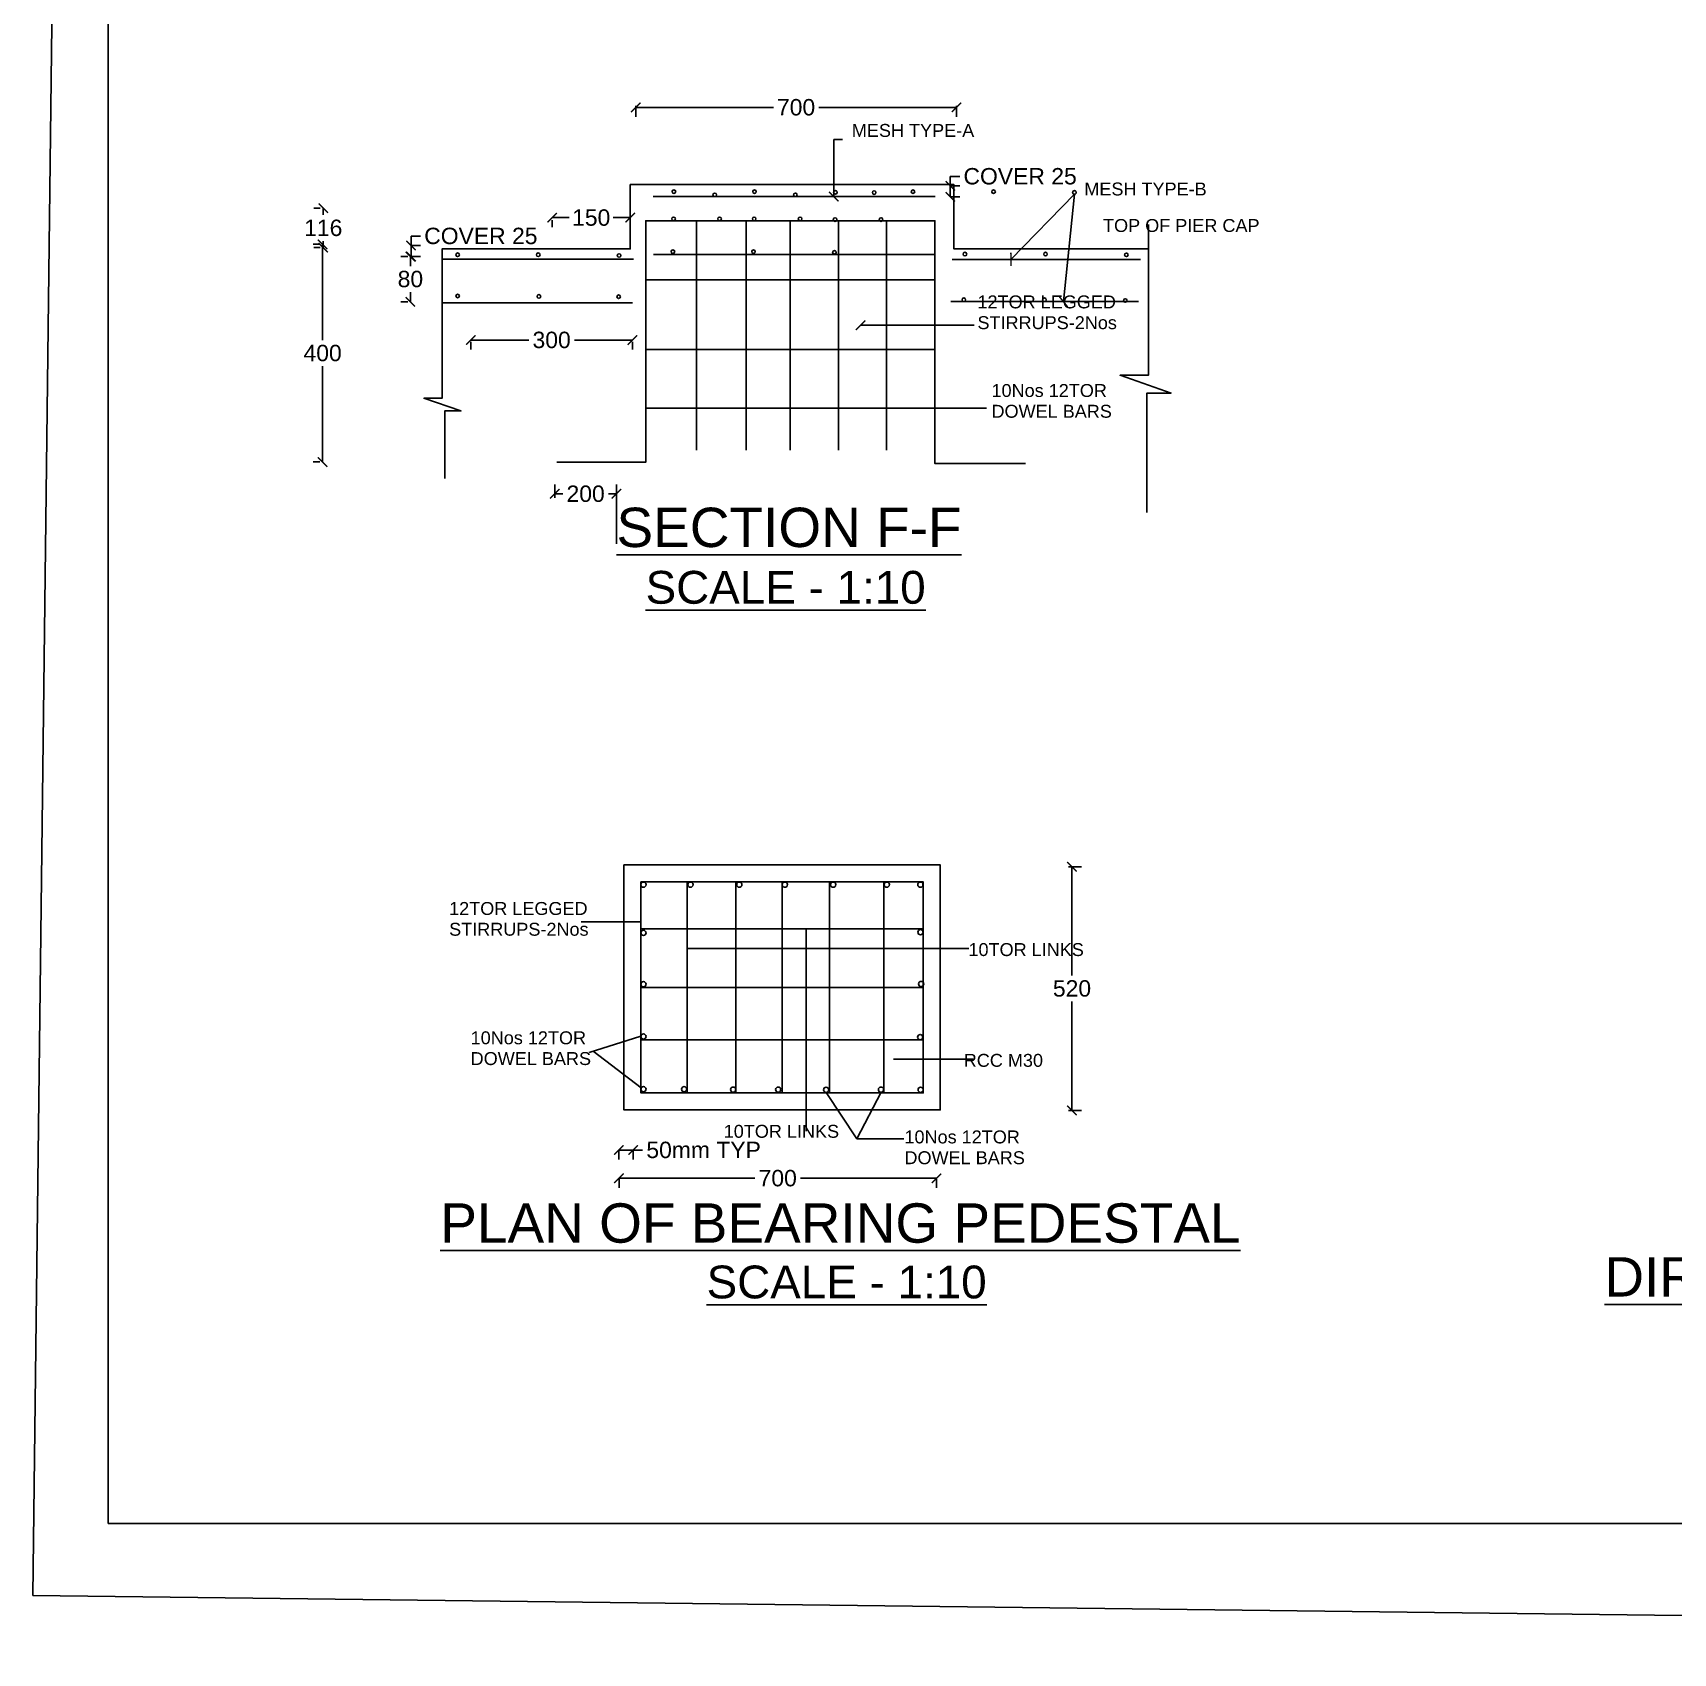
# Model space of a CAD drawing. Header units: inches. Extents: x 0 to 11487, y 0 to 10656.
# Drawn here: x 905.16 to 936.42, y 392.39 to 423.26 of the extents above; entities that cross this region are included whole.
import ezdxf

# ---------------------------------------------------------------- set-up
doc = ezdxf.new("R2010")
doc.units = ezdxf.units.IN
doc.header["$MEASUREMENT"] = 0
doc.layers.add('DRAWING', color=7, linetype='Continuous')
doc.styles.get("Standard").update_dxf_attribs({"font": 'ARIAL_1.TTF'})
doc.dimstyles.new('dig', dxfattribs={"dimtxt": 0.3125, "dimasz": 0.18, "dimexe": 0.18, "dimexo": 0.0625, "dimgap": 0.09, "dimtad": 0, "dimtih": 1, "dimtoh": 1, "dimdec": 4, "dimzin": 0, "dimdsep": 46, "dimtxsty": 'Standard', "dimblk": 'ARCHTICK', "dimcen": 0.09, "dimadec": 0, "dimazin": 0, "dimtfac": 1, "dimtdec": 4, "dimtofl": 0, "dimtmove": 0, "dimatfit": 3, "dimldrblk": 'ARCHTICK', "dimfxl": 0, "dimtolj": 1, "dimtzin": 0, "dimarcsym": 0})
picture_1 = doc.add_image_def('image2.jpg', size_in_pixel=(6804, 4550))

# ---------------------------------------------------------------- blocks, each defined once
blk = doc.blocks.new('_ArchTick')
at = {"color": 0, "linetype": 'ByBlock', "const_width": 0.15}
blk.add_lwpolyline([(-0.5, -0.5), (0.5, 0.5)], dxfattribs=at)
blk = doc.blocks.new('*D169')
at = {"layer": 'Defpoints', "color": 0, "ltscale": 0.02}
for p in [(924.833, 407.374), (924.964, 407.374), (924.833, 402.732)]:
    blk.add_point(p, dxfattribs=at)
at = {"layer": 'DRAWING', "color": 0, "lineweight": -2, "ltscale": 0.02}
for p, q in [((924.895, 407.374), (925.144, 407.374)), ((924.964, 407.374), (924.964, 405.302)), ((924.964, 402.732), (924.964, 404.803)), ((924.895, 402.732), (925.144, 402.732))]:
    blk.add_line(p, q, dxfattribs=at)
at = {"layer": 'DRAWING', "color": 0, "lineweight": -2, "ltscale": 0.02, "xscale": 0.18, "yscale": 0.18, "zscale": 0.18}
for p, rotation in [((924.964, 407.374), 90), ((924.964, 402.732), 270)]:
    blk.add_blockref('_ArchTick', p, dxfattribs=dict(at, rotation=rotation))
at = {"layer": 'DRAWING', "color": 0, "ltscale": 0.02, "insert": (924.964, 405.053), "char_height": 0.3125, "attachment_point": 5}
blk.add_mtext('\\A1;520', dxfattribs=at)
blk = doc.blocks.new('*D170')
at = {"layer": 'Defpoints', "color": 0, "ltscale": 0.02}
for p in [(916.33, 401.485), (922.38, 401.485), (922.38, 401.438)]:
    blk.add_point(p, dxfattribs=at)
at = {"layer": 'DRAWING', "color": 0, "lineweight": -2, "ltscale": 0.02}
for p, q in [((916.33, 401.438), (918.921, 401.438)), ((916.33, 401.423), (916.33, 401.258)), ((922.38, 401.438), (919.788, 401.438)), ((922.38, 401.423), (922.38, 401.258))]:
    blk.add_line(p, q, dxfattribs=at)
at = {"layer": 'DRAWING', "color": 0, "lineweight": -2, "ltscale": 0.02, "xscale": 0.18, "yscale": 0.18, "zscale": 0.18, "rotation": 180}
blk.add_blockref('_ArchTick', (916.33, 401.438), dxfattribs=at)
at = {"layer": 'DRAWING', "color": 0, "lineweight": -2, "ltscale": 0.02, "xscale": 0.18, "yscale": 0.18, "zscale": 0.18}
blk.add_blockref('_ArchTick', (922.38, 401.438), dxfattribs=at)
at = {"layer": 'DRAWING', "color": 0, "ltscale": 0.02, "insert": (919.355, 401.438), "char_height": 0.3125, "attachment_point": 5}
blk.add_mtext('\\A1;700', dxfattribs=at)
blk = doc.blocks.new('*D171')
at = {"layer": 'Defpoints', "color": 0, "ltscale": 0.02}
for p in [(916.648, 421.934), (922.762, 421.934), (922.762, 421.842)]:
    blk.add_point(p, dxfattribs=at)
at = {"layer": 'DRAWING', "color": 0, "lineweight": -2, "ltscale": 0.02}
for p, q in [((916.648, 421.871), (916.648, 421.662)), ((916.648, 421.842), (919.272, 421.842)), ((922.762, 421.842), (920.138, 421.842)), ((922.762, 421.871), (922.762, 421.662))]:
    blk.add_line(p, q, dxfattribs=at)
at = {"layer": 'DRAWING', "color": 0, "lineweight": -2, "ltscale": 0.02, "xscale": 0.18, "yscale": 0.18, "zscale": 0.18, "rotation": 180}
blk.add_blockref('_ArchTick', (916.648, 421.842), dxfattribs=at)
at = {"layer": 'DRAWING', "color": 0, "lineweight": -2, "ltscale": 0.02, "xscale": 0.18, "yscale": 0.18, "zscale": 0.18}
blk.add_blockref('_ArchTick', (922.762, 421.842), dxfattribs=at)
at = {"layer": 'DRAWING', "color": 0, "ltscale": 0.02, "insert": (919.705, 421.842), "char_height": 0.3125, "attachment_point": 5}
blk.add_mtext('\\A1;700', dxfattribs=at)
blk = doc.blocks.new('*D172')
at = {"layer": 'Defpoints', "color": 0, "ltscale": 0.02}
for p in [(915.056, 419.758), (915.056, 419.74), (916.544, 419.758)]:
    blk.add_point(p, dxfattribs=at)
at = {"layer": 'DRAWING', "color": 0, "lineweight": -2, "ltscale": 0.02}
for p, q in [((915.056, 419.74), (915.38, 419.74)), ((915.056, 419.695), (915.056, 419.56)), ((916.544, 419.74), (916.22, 419.74)), ((916.544, 419.695), (916.544, 419.56))]:
    blk.add_line(p, q, dxfattribs=at)
at = {"layer": 'DRAWING', "color": 0, "lineweight": -2, "ltscale": 0.02, "xscale": 0.18, "yscale": 0.18, "zscale": 0.18, "rotation": 180}
blk.add_blockref('_ArchTick', (915.056, 419.74), dxfattribs=at)
at = {"layer": 'DRAWING', "color": 0, "lineweight": -2, "ltscale": 0.02, "xscale": 0.18, "yscale": 0.18, "zscale": 0.18}
blk.add_blockref('_ArchTick', (916.544, 419.74), dxfattribs=at)
at = {"layer": 'DRAWING', "color": 0, "ltscale": 0.02, "insert": (915.8, 419.74), "char_height": 0.3125, "attachment_point": 5}
blk.add_mtext('\\A1;150', dxfattribs=at)
blk = doc.blocks.new('*D173')
at = {"layer": 'Defpoints', "color": 0, "ltscale": 0.02}
for p in [(912.366, 418.999), (912.354, 418.138), (912.366, 418.138)]:
    blk.add_point(p, dxfattribs=at)
at = {"layer": 'DRAWING', "color": 0, "lineweight": -2, "ltscale": 0.02}
for p, q in [((912.304, 418.999), (912.174, 418.999)), ((912.354, 418.999), (912.354, 418.818)), ((912.304, 418.138), (912.174, 418.138)), ((912.354, 418.138), (912.354, 418.319))]:
    blk.add_line(p, q, dxfattribs=at)
at = {"layer": 'DRAWING', "color": 0, "lineweight": -2, "ltscale": 0.02, "xscale": 0.18, "yscale": 0.18, "zscale": 0.18}
for p, rotation in [((912.354, 418.999), 90), ((912.354, 418.138), 270)]:
    blk.add_blockref('_ArchTick', p, dxfattribs=dict(at, rotation=rotation))
at = {"layer": 'DRAWING', "color": 0, "ltscale": 0.02, "insert": (912.354, 418.569), "char_height": 0.3125, "attachment_point": 5}
blk.add_mtext('\\A1;80', dxfattribs=at)
blk = doc.blocks.new('*D174')
at = {"layer": 'Defpoints', "color": 0, "ltscale": 0.02}
for p in [(912.304, 419.21), (912.304, 418.999), (912.367, 419.21)]:
    blk.add_point(p, dxfattribs=at)
at = {"layer": 'DRAWING', "color": 0, "lineweight": -2, "ltscale": 0.02}
for p, q in [((912.367, 419.21), (912.367, 419.39)), ((912.367, 419.39), (912.547, 419.39)), ((912.366, 419.21), (912.547, 419.21)), ((912.366, 418.999), (912.547, 418.999)), ((912.367, 418.999), (912.367, 419.21))]:
    blk.add_line(p, q, dxfattribs=at)
at = {"layer": 'DRAWING', "color": 0, "lineweight": -2, "ltscale": 0.02, "xscale": 0.18, "yscale": 0.18, "zscale": 0.18}
for p, rotation in [((912.367, 419.21), 90), ((912.367, 418.999), 270)]:
    blk.add_blockref('_ArchTick', p, dxfattribs=dict(at, rotation=rotation))
at = {"layer": 'DRAWING', "color": 0, "ltscale": 0.02, "insert": (913.697, 419.39), "char_height": 0.3125, "attachment_point": 5}
blk.add_mtext('\\A1;COVER 25', dxfattribs=at)
blk = doc.blocks.new('*D175')
at = {"layer": 'Defpoints', "color": 0, "ltscale": 0.02}
for p in [(913.506, 417.434), (916.585, 417.434), (916.585, 417.409)]:
    blk.add_point(p, dxfattribs=at)
at = {"layer": 'DRAWING', "color": 0, "lineweight": -2, "ltscale": 0.02}
for p, q in [((913.506, 417.409), (914.611, 417.409)), ((916.585, 417.409), (915.48, 417.409)), ((913.506, 417.372), (913.506, 417.229)), ((916.585, 417.372), (916.585, 417.229))]:
    blk.add_line(p, q, dxfattribs=at)
at = {"layer": 'DRAWING', "color": 0, "lineweight": -2, "ltscale": 0.02, "xscale": 0.18, "yscale": 0.18, "zscale": 0.18, "rotation": 180}
blk.add_blockref('_ArchTick', (913.506, 417.409), dxfattribs=at)
at = {"layer": 'DRAWING', "color": 0, "lineweight": -2, "ltscale": 0.02, "xscale": 0.18, "yscale": 0.18, "zscale": 0.18}
blk.add_blockref('_ArchTick', (916.585, 417.409), dxfattribs=at)
at = {"layer": 'DRAWING', "color": 0, "ltscale": 0.02, "insert": (915.046, 417.409), "char_height": 0.3125, "attachment_point": 5}
blk.add_mtext('\\A1;300', dxfattribs=at)
blk = doc.blocks.new('*D176')
at = {"layer": 'Defpoints', "color": 0, "ltscale": 0.02}
for p in [(910.693, 419.92), (910.698, 419.92), (910.698, 419.169)]:
    blk.add_point(p, dxfattribs=at)
at = {"layer": 'DRAWING', "color": 0, "lineweight": -2, "ltscale": 0.02}
for p, q in [((910.635, 419.92), (910.513, 419.92)), ((910.693, 419.92), (910.693, 419.794)), ((910.693, 419.169), (910.693, 419.295)), ((910.635, 419.169), (910.513, 419.169))]:
    blk.add_line(p, q, dxfattribs=at)
at = {"layer": 'DRAWING', "color": 0, "lineweight": -2, "ltscale": 0.02, "xscale": 0.18, "yscale": 0.18, "zscale": 0.18}
for p, rotation in [((910.693, 419.92), 90), ((910.693, 419.169), 270)]:
    blk.add_blockref('_ArchTick', p, dxfattribs=dict(at, rotation=rotation))
at = {"layer": 'DRAWING', "color": 0, "ltscale": 0.02, "insert": (910.693, 419.544), "char_height": 0.3125, "attachment_point": 5}
blk.add_mtext('\\A1;116', dxfattribs=at)
blk = doc.blocks.new('*D177')
at = {"layer": 'Defpoints', "color": 0, "ltscale": 0.02}
for p in [(910.693, 419.232), (910.681, 415.085), (910.693, 415.085)]:
    blk.add_point(p, dxfattribs=at)
at = {"layer": 'DRAWING', "color": 0, "lineweight": -2, "ltscale": 0.02}
for p, q in [((910.631, 419.232), (910.501, 419.232)), ((910.681, 419.232), (910.681, 417.408)), ((910.681, 415.085), (910.681, 416.909)), ((910.631, 415.085), (910.501, 415.085))]:
    blk.add_line(p, q, dxfattribs=at)
at = {"layer": 'DRAWING', "color": 0, "lineweight": -2, "ltscale": 0.02, "xscale": 0.18, "yscale": 0.18, "zscale": 0.18}
for p, rotation in [((910.681, 419.232), 90), ((910.681, 415.085), 270)]:
    blk.add_blockref('_ArchTick', p, dxfattribs=dict(at, rotation=rotation))
at = {"layer": 'DRAWING', "color": 0, "ltscale": 0.02, "insert": (910.681, 417.159), "char_height": 0.3125, "attachment_point": 5}
blk.add_mtext('\\A1;400', dxfattribs=at)
blk = doc.blocks.new('*D178')
at = {"layer": 'Defpoints', "color": 0, "ltscale": 0.02}
for p in [(915.106, 414.341), (916.282, 414.478), (916.282, 413.464)]:
    blk.add_point(p, dxfattribs=at)
at = {"layer": 'DRAWING', "color": 0, "lineweight": -2, "ltscale": 0.02}
for p, q in [((915.106, 414.404), (915.106, 414.658)), ((916.282, 413.527), (916.282, 414.658)), ((915.106, 414.478), (915.257, 414.478)), ((916.282, 414.478), (916.131, 414.478))]:
    blk.add_line(p, q, dxfattribs=at)
at = {"layer": 'DRAWING', "color": 0, "lineweight": -2, "ltscale": 0.02, "xscale": 0.18, "yscale": 0.18, "zscale": 0.18, "rotation": 180}
blk.add_blockref('_ArchTick', (915.106, 414.478), dxfattribs=at)
at = {"layer": 'DRAWING', "color": 0, "lineweight": -2, "ltscale": 0.02, "xscale": 0.18, "yscale": 0.18, "zscale": 0.18}
blk.add_blockref('_ArchTick', (916.282, 414.478), dxfattribs=at)
at = {"layer": 'DRAWING', "color": 0, "ltscale": 0.02, "insert": (915.694, 414.478), "char_height": 0.3125, "attachment_point": 5}
blk.add_mtext('\\A1;200', dxfattribs=at)
blk = doc.blocks.new('*D194')
at = {"layer": 'Defpoints', "color": 0, "ltscale": 0.02}
for p in [(922.582, 420.347), (922.645, 420.347), (922.582, 420.136)]:
    blk.add_point(p, dxfattribs=at)
at = {"layer": 'DRAWING', "color": 0, "lineweight": -2, "ltscale": 0.02}
for p, q in [((922.645, 420.347), (922.645, 420.527)), ((922.645, 420.527), (922.825, 420.527)), ((922.645, 420.347), (922.825, 420.347)), ((922.645, 420.136), (922.645, 420.347)), ((922.645, 420.136), (922.825, 420.136))]:
    blk.add_line(p, q, dxfattribs=at)
at = {"layer": 'DRAWING', "color": 0, "lineweight": -2, "ltscale": 0.02, "xscale": 0.18, "yscale": 0.18, "zscale": 0.18}
for p, rotation in [((922.645, 420.347), 90), ((922.645, 420.136), 270)]:
    blk.add_blockref('_ArchTick', p, dxfattribs=dict(at, rotation=rotation))
at = {"layer": 'DRAWING', "color": 0, "ltscale": 0.02, "insert": (923.975, 420.527), "char_height": 0.3125, "attachment_point": 5}
blk.add_mtext('\\A1;COVER 25', dxfattribs=at)
blk = doc.blocks.new('*D195')
at = {"layer": 'Defpoints', "color": 0, "ltscale": 0.02}
for p in [(916.327, 402.028), (916.6, 402.028), (916.6, 401.976)]:
    blk.add_point(p, dxfattribs=at)
at = {"layer": 'DRAWING', "color": 0, "lineweight": -2, "ltscale": 0.02}
for p, q in [((916.327, 401.976), (916.6, 401.976)), ((916.327, 401.965), (916.327, 401.796)), ((916.6, 401.976), (916.78, 401.976)), ((916.6, 401.965), (916.6, 401.796))]:
    blk.add_line(p, q, dxfattribs=at)
at = {"layer": 'DRAWING', "color": 0, "lineweight": -2, "ltscale": 0.02, "xscale": 0.18, "yscale": 0.18, "zscale": 0.18, "rotation": 180}
blk.add_blockref('_ArchTick', (916.327, 401.976), dxfattribs=at)
at = {"layer": 'DRAWING', "color": 0, "lineweight": -2, "ltscale": 0.02, "xscale": 0.18, "yscale": 0.18, "zscale": 0.18}
blk.add_blockref('_ArchTick', (916.6, 401.976), dxfattribs=at)
at = {"layer": 'DRAWING', "color": 0, "ltscale": 0.02, "insert": (917.943, 401.976), "char_height": 0.3125, "attachment_point": 5}
blk.add_mtext('\\A1;50mm TYP', dxfattribs=at)

msp = doc.modelspace()

# ---------------------------------------------------------------- linework, layer by layer
at = {"layer": 'DRAWING', "ltscale": 0.02}
for points in [[(906.59381, 451.40046), (993.78277, 451.40046), (993.78277, 394.86235), (906.59381, 394.86235)], [(916.42319, 407.40894), (922.45216, 407.40894), (922.45216, 402.73992), (916.42319, 402.73992)], [(916.74696, 407.08518), (922.12839, 407.08518), (922.12839, 403.06369), (916.74696, 403.06369)]]:
    msp.add_lwpolyline(points, close=True, dxfattribs=at)
for points in [[(913.0081, 414.76855), (913.0081, 416.05768), (913.31693, 416.05768), (912.61108, 416.30008), (912.95804, 416.30008), (912.95804, 419.14379), (916.54383, 419.14379), (916.54383, 420.37142), (922.71226, 420.37142), (922.71226, 419.14555), (926.40383, 419.14555)], [(916.98129, 420.14085), (922.35464, 420.14085)], [(915.14252, 415.0789), (916.78466, 415.0789), (916.83974, 415.0789), (916.83974, 419.68265), (922.35034, 419.68265), (922.35034, 415.05427), (924.08023, 415.05427)], [(917.80579, 419.68265), (917.80579, 415.31274)], [(918.756, 419.68265), (918.756, 415.31274)], [(919.59504, 419.68265), (919.59504, 415.31274)], [(920.51355, 419.68265), (920.51355, 415.31274)], [(921.42816, 419.68265), (921.42816, 415.31274)], [(926.42006, 419.61206), (926.42006, 416.73709), (925.87961, 416.73709), (926.85179, 416.39828), (926.39208, 416.39828), (926.39208, 414.11936)], [(916.98753, 419.03904), (922.35034, 419.03904)], [(912.95804, 418.95141), (916.60746, 418.95141)], [(922.68025, 418.94397), (926.26923, 418.94397)], [(916.83974, 418.55568), (922.35034, 418.55568)], [(912.95804, 418.11864), (916.58511, 418.11864)], [(922.65453, 418.14144), (926.23176, 418.14144)], [(916.83974, 417.22755), (922.35034, 417.22755)], [(916.83974, 416.10795), (923.33499, 416.10795)], [(917.62732, 407.08518), (917.62732, 403.06369)], [(918.55396, 407.08518), (918.55396, 403.06369)], [(919.43767, 407.08518), (919.43767, 403.06369)], [(920.34489, 407.08518), (920.34489, 403.06369)], [(921.37844, 407.08518), (921.37844, 403.06369)], [(916.74696, 406.32386), (915.60714, 406.32386)], [(916.74696, 406.1874), (922.12839, 406.1874)], [(919.89468, 406.1874), (919.89468, 402.33789)], [(917.62732, 405.81271), (922.9947, 405.81271)], [(916.74696, 405.07443), (922.12839, 405.07443)], [(916.74696, 404.14265), (915.76442, 403.83558)], [(916.74696, 404.07436), (922.12839, 404.07436)], [(916.75521, 403.1622), (915.83524, 403.85771)], [(921.56205, 403.70709), (923.08096, 403.70709)], [(920.27806, 403.07454), (920.86111, 402.18684)], [(921.32386, 403.07687), (920.86111, 402.18684)], [(920.86111, 402.18684), (921.75818, 402.18684)]]:
    msp.add_lwpolyline(points, dxfattribs=at)
for centre, radius in [((917.37699, 420.23588), 0.03441), ((918.15501, 420.17526), 0.03441), ((918.91295, 420.23588), 0.03441), ((919.69098, 420.17526), 0.03441), ((920.45494, 420.22198), 0.03441), ((921.19295, 420.21734), 0.03441), ((921.93263, 420.23496), 0.03441), ((923.46859, 420.23496), 0.03441), ((925.01058, 420.22106), 0.03441), ((917.37014, 419.71706), 0.03441), ((918.24624, 419.71706), 0.03441), ((918.90611, 419.71706), 0.03441), ((919.78221, 419.71706), 0.03441), ((920.44809, 419.70317), 0.03441), ((921.32419, 419.70317), 0.03441), ((913.25418, 419.03326), 0.03441), ((914.79015, 419.03326), 0.03441), ((916.33213, 419.01937), 0.03441), ((917.35751, 419.09273), 0.03441), ((918.89347, 419.09273), 0.03441), ((920.43546, 419.07884), 0.03441), ((922.92263, 419.04542), 0.03441), ((924.4586, 419.04542), 0.03441), ((926.00058, 419.03152), 0.03441), ((913.25479, 418.24756), 0.03441), ((914.80278, 418.23838), 0.03441), ((916.32319, 418.23379), 0.03441), ((922.90221, 418.17586), 0.03441), ((924.43818, 418.17586), 0.03441), ((925.98016, 418.16196), 0.03441), ((916.79625, 407.03177), 0.04962), ((917.69122, 407.03177), 0.04962), ((918.62261, 407.03177), 0.04962), ((919.49154, 407.03177), 0.04962), ((920.412, 407.03177), 0.04962), ((921.43434, 407.03177), 0.04962), ((922.07385, 407.03177), 0.04962), ((916.79625, 406.11302), 0.04962), ((922.07534, 406.12626), 0.04962), ((916.79625, 405.13392), 0.04962), ((922.08781, 405.14004), 0.04962), ((916.79625, 404.13698), 0.04962), ((922.07076, 404.12735), 0.04962), ((916.79625, 403.13431), 0.04962), ((917.57119, 403.13371), 0.04962), ((918.50595, 403.12667), 0.04962), ((919.36444, 403.12652), 0.04962), ((920.27806, 403.12416), 0.04962), ((921.32386, 403.12649), 0.04962), ((922.0786, 403.12404), 0.04962)]:
    msp.add_circle(centre, radius, dxfattribs=at)

# ---------------------------------------------------------------- texts
for s, height, p in [('MESH TYPE-A', 0.2463756, (920.76807, 421.27874)), ('MESH TYPE-B', 0.2463756, (925.19866, 420.16278)), ('TOP OF PIER CAP', 0.2463756, (925.55572, 419.4671)), ('12TOR LEGGED', 0.2463756, (923.16181, 418.01171)), ('STIRRUPS-2Nos', 0.2463756, (923.16181, 417.61593)), ('10Nos 12TOR', 0.2463756, (923.42974, 416.32345)), ('DOWEL BARS', 0.246376, (923.42974, 415.92767)), ('12TOR LEGGED', 0.2463756, (913.09209, 406.45456)), ('STIRRUPS-2Nos', 0.2463756, (913.09209, 406.05878)), ('10TOR LINKS', 0.2463756, (922.99051, 405.67151)), ('10Nos 12TOR', 0.2463756, (913.50235, 403.99087)), ('DOWEL BARS', 0.246376, (913.50235, 403.59509)), ('RCC M30', 0.246376, (922.90072, 403.56117)), ('10TOR LINKS', 0.2463756, (918.32576, 402.2091)), ('10Nos 12TOR', 0.2463756, (921.77071, 402.10189)), ('DOWEL BARS', 0.246376, (921.77071, 401.70611))]:
    msp.add_text(s, height=height, dxfattribs=at).set_placement(p)
at = {"layer": 'DRAWING'}
for s, height, p in [('%%USECTION F-F', 0.75, (916.2821, 413.46402)), ('%%USCALE - 1:10', 0.625, (916.8372, 412.38441)), ('%%UPLAN OF BEARING PEDESTAL', 0.75, (912.92379, 400.20975)), ('%%UDIRT WALL AND BED BLOCK', 0.75, (935.11061, 399.18415)), ('%%USCALE - 1:10', 0.625, (918.00007, 399.14903))]:
    msp.add_text(s, height=height, dxfattribs=at).set_placement(p)

# ---------------------------------------------------------------- dimensions: what is measured, and where the dimension line sits
at = {"layer": 'DRAWING', "ltscale": 0.02}
for base, p1, p2, text, picture, middle in [((922.76242, 421.84241), (916.64758, 421.93398), (922.76242, 421.93398), '700', '*D171', (919.705, 421.84241)), ((915.0556, 419.74024), (916.54383, 419.7576), (915.0556, 419.7576), '150', '*D172', (915.79971, 419.74024)), ((916.58549, 417.40869), (913.50622, 417.43405), (916.58549, 417.43405), '300', '*D175', (915.04586, 417.40869)), ((916.2821, 414.47846), (915.10598, 414.34148), (916.2821, 413.46402), '200', '*D178', (915.69404, 414.47846)), ((916.60017, 401.97615), (916.32678, 402.02773), (916.60017, 402.02773), '50mm TYP', '*D195', (917.94325, 401.97615)), ((922.37964, 401.43819), (916.33003, 401.48518), (922.37964, 401.48518), '700', '*D170', (919.35484, 401.43819))]:
    dim = msp.add_linear_dim(base=base, p1=p1, p2=p2, text=text, dimstyle='dig', dxfattribs=at)
    dim.commit()
    dim.dimension.update_dxf_attribs({"geometry": picture, "text_midpoint": middle})
for base, p1, p2, text, picture, middle in [((922.64482, 420.3474), (922.58204, 420.13619), (922.58204, 420.3474), 'COVER 25', '*D194', (923.97489, 420.5274)), ((910.69317, 419.91974), (910.69758, 419.16917), (910.69758, 419.91974), '116', '*D176', (910.69317, 419.54446)), ((912.36677, 419.21023), (912.30399, 418.99902), (912.30399, 419.21023), 'COVER 25', '*D174', (913.69684, 419.39023)), ((910.68097, 415.08501), (910.69317, 419.23204), (910.69317, 415.08501), '400', '*D177', (910.68097, 417.15852)), ((912.35364, 418.13829), (912.36649, 418.99902), (912.36649, 418.13829), '80', '*D173', (912.35364, 418.56866)), ((924.96444, 407.37381), (924.83271, 402.73166), (924.83271, 407.37381), '520', '*D169', (924.96444, 405.05274))]:
    dim = msp.add_linear_dim(base=base, p1=p1, p2=p2, angle=90, text=text, dimstyle='dig', dxfattribs=at)
    dim.commit()
    dim.dimension.update_dxf_attribs({"geometry": picture, "text_midpoint": middle})

# ---------------------------------------------------------------- pictures from other files: only their frames are drawn
at = {"ltscale": 0.02}
image = msp.add_image(picture_1, insert=(905.15726, 393.48764), size_in_units=(90.69654, 60.65098), rotation=-0.6939109, dxfattribs=dict(at, fade=30))
image.dxf.flags = 7

# ---------------------------------------------------------------- leaders
at = {"layer": 'DRAWING', "ltscale": 0.02}
for points in [[(920.42155, 420.14085), (920.42155, 421.23043), (920.58705, 421.23043)], [(923.80038, 418.94397), (925.01058, 420.18665)], [(924.79921, 418.14144), (925.01058, 420.18665)], [(920.9344, 417.6921), (923.1021, 417.6921)]]:
    msp.add_leader(points, dimstyle='dig', override={"dimgap": 0.09, "dimtad": 0}, dxfattribs=at)

doc.saveas('drawing.dxf')
